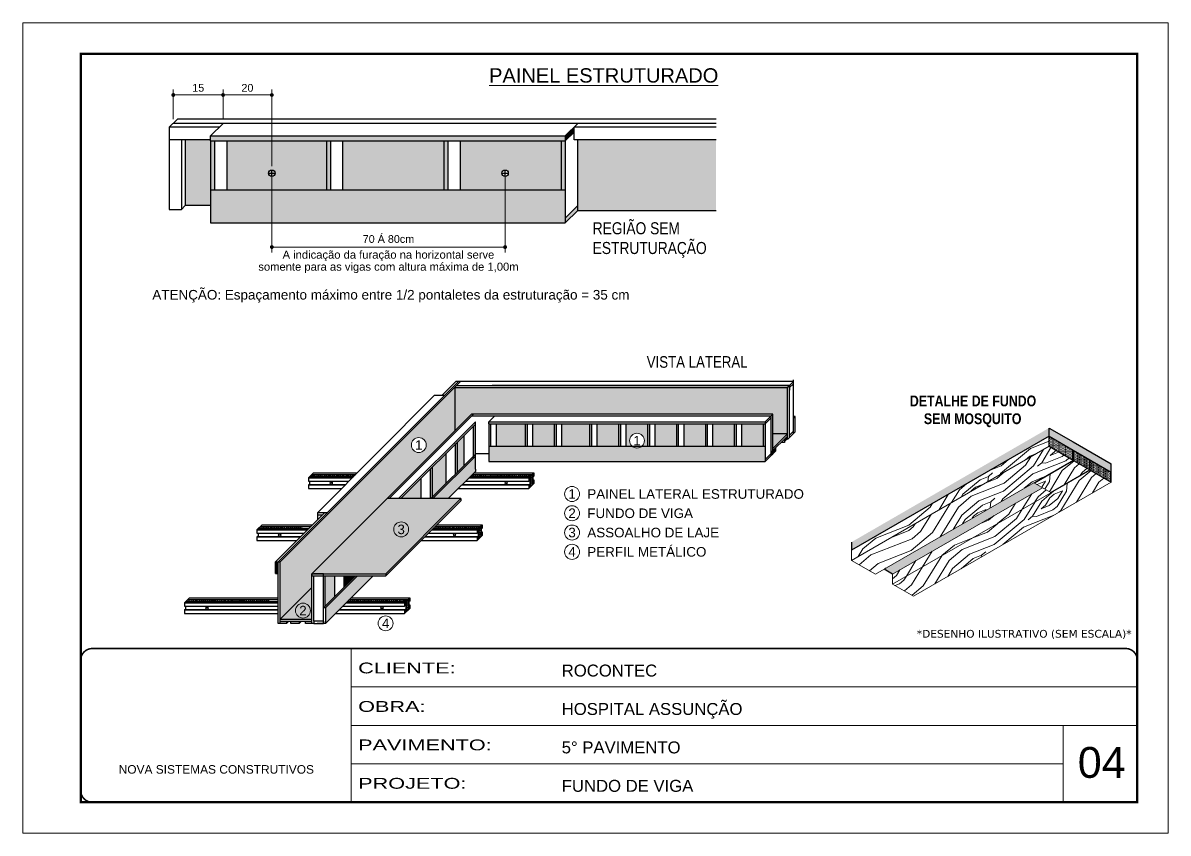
# Model space of a CAD drawing. Extents: x 1635 to 7875, y 358 to 2556.
# Drawn here: x 6390 to 7875, y 1506 to 2556 of the extents above; entities that cross this region are included whole.
import ezdxf
from ezdxf.enums import TextEntityAlignment as Align

# ---------------------------------------------------------------- set-up
doc = ezdxf.new("R2010")
doc.units = 0
doc.linetypes.add('CONTINUO', pattern=[0])
doc.linetypes.add('DASHED', pattern=[0.75, 0.5, -0.25])
for name, color, linetype, lineweight in [('CARIMBO', 255, 'Continuous', 9), ('Demarcação 1', 251, 'Continuous', 9), ('Folhas', 255, 'Continuous', 9), ('fundo', 100, 'Continuous', 9), ('Madeira', 126, 'Continuous', 18), ('SARRAFO DE PRESSAO', 251, 'DASHED', 9)]:
    doc.layers.add(name, color=color, linetype=linetype, lineweight=lineweight)
for name, color, linetype in [('COTA', 241, 'Continuous'), ('HACHURA MADEIRAS', 1, 'Continuous'), ('material do compensado', 7, 'Continuous'), ('texto', 7, 'Continuous')]:
    doc.layers.add(name, color=color, linetype=linetype)
doc.layers.add('Demarcação 2', color=7, linetype='Continuous', lineweight=9, true_color=0xe0e0e0)
doc.styles.add('ARIAL', font='arial.ttf')
doc.styles.add('CESAR1', font='arial.ttf', dxfattribs={"oblique": 15})
doc.styles.add('ROMANC', font='techb___.ttf', dxfattribs={"height": 2.5})
doc.styles.get("Standard").update_dxf_attribs({"font": 'arial.ttf'})
doc.styles.add('stylellllll', font='verdana.ttf', dxfattribs={"height": 2})
doc.styles.add('Tecnologia', font='')
doc.styles.add('texto', font='ARIALN.TTF')
doc.styles.get('Tecnologia').set_extended_font_data('Forgotten Futurist')
doc.dimstyles.new('1x', dxfattribs={"dimtxt": 10, "dimasz": 5, "dimexe": 7, "dimexo": 5, "dimgap": 4, "dimtad": 1, "dimdec": 1, "dimdsep": 46, "dimtxsty": 'Standard', "dimblk": 'DOT', "dimcen": 0.09, "dimclrd": 4, "dimclre": 4, "dimclrt": 2, "dimadec": 0, "dimazin": 2, "dimtfac": 1, "dimtdec": 1, "dimtmove": 0, "dimatfit": 3, "dimldrblk": 'DOT', "dimfxl": 1, "dimtolj": 1, "dimtzin": 0, "dimlwd": 9, "dimlwe": 9, "dimarcsym": 0})
pattern_1 = [(45, (4182.2747, 50195.6014), (0.99436891, 3.64601934), [4.6875, -0.9375, 0, -0.9375])]
pattern_2 = [(355, (-41944.4, -841.25), (111.07494, 93.20294), [5.12645, -97.40264]), (85, (-41900.42, -809.07), (-93.20294, 111.07494), [10.2529, -92.27619]), (40, (-41921.74, -817.5), (8.936, 102.13894), [7.24881, -21.74642, 7.24881, -14.497615, 50.751904, -43.50449]), (40, (-41949.954, -845.906), (8.936, 102.13894), [7.24983, -14.49967, 7.24983, -115.99871]), (40, (-41913.31, -838.82), (8.936, 102.13894), [7.24983, -137.7482]), (40, (-41903.544, -844.82), (8.936, 102.13894), [7.24983, -137.7482]), (40, (-41917.97, -833.266), (8.936, 102.13894), [7.24983, -137.7482]), (40, (-41922.63, -827.71), (8.936, 102.13894), [14.49967, -130.49838]), (40, (-41890.395, -753.34), (8.936, 102.13894), [14.49967, -130.49838]), (40, (-41932.4, -821.71), (8.936, 102.13894), [28.99933, -115.99871]), (40, (-41937.06, -816.16), (8.936, 102.13894), [28.99933, -115.99871]), (40, (-41867.99, -791.324), (8.936, 102.13894), [28.99933, -115.99871]), (40, (-41941.27, -805.5), (8.936, 102.13894), [21.7497, -123.24834]), (40, (-41960.36, -788.39), (8.936, 102.13894), [21.7497, -123.24834]), (40, (-41951.04, -799.496), (8.936, 102.13894), [21.7497, -123.24834]), (40, (-41881.97, -774.66), (8.936, 102.13894), [36.24951, -108.74853]), (40, (-41891.735, -768.66), (8.936, 102.13894), [36.24951, -108.74853]), (40, (-41883.756, -795.09), (8.936, 102.13894), [50.74931, -94.24873]), (21.56505, (-41933.292, -831.925), (102.138945, -8.936), [11.4631, -217.79893]), (21.56505, (-41910.184, -803.07), (102.138945, -8.936), [11.4631, -217.79893]), (21.56505, (-41916.184, -812.84), (102.138945, -8.936), [11.4631, -217.79893]), (21.56505, (-41939.293, -841.69), (102.138945, -8.936), [22.9262, -206.33583]), (21.56505, (-41914.844, -797.517), (102.138945, -8.936), [34.3893, -194.87273]), (21.56505, (-41924.61, -791.516), (102.138945, -8.936), [45.8524, -183.40963]), (21.56505, (-41934.38, -785.516), (102.138945, -8.936), [45.8524, -183.40963]), (21.56505, (-41947.02, -753.534), (102.138945, -8.936), [45.8524, -183.40963]), (21.56505, (-41947.91, -763.748), (102.138945, -8.936), [57.3155, -171.94653]), (21.56505, (-41943.7, -774.41), (102.138945, -8.936), [57.3155, -171.94653]), (58.43495, (-41911.524, -818.39), (8.936, 102.138945), [11.4631, -217.79893]), (58.43495, (-41927.74, -827.265), (8.936, 102.138945), [11.4631, -217.79893]), (58.43495, (-41944.4, -841.245), (8.936, 102.138945), [22.9262, -206.33583]), (58.43495, (-41912.42, -828.605), (8.936, 102.138945), [22.9262, -206.33583]), (58.43495, (-41955.06, -845.46), (8.936, 102.138945), [34.3893, -194.87273]), (58.43495, (-41965.275, -844.565), (8.936, 102.138945), [45.8524, -183.40963]), (58.43495, (-41872.903, -847.5), (8.936, 102.138945), [45.8524, -183.40963]), (58.43495, (-41907.758, -834.16), (8.936, 102.138945), [45.8524, -183.40963]), (58.43495, (-41888.224, -846.16), (8.936, 102.138945), [57.3155, -171.94653]), (58.43495, (-41897.99, -840.16), (8.936, 102.138945), [57.3155, -171.94653])]
pattern_3 = [(0, (-31051.8829, -8595.197), (0.82275303, 1.645506056), [0, -1.645506056])]

# ---------------------------------------------------------------- blocks, each defined once
blk = doc.blocks.new('9999999999')
at = {"color": 30, "linetype": 'CONTINUO'}
for p, q in [((98564.6, 34230.2), (98564.6, 34429.4)), ((98564.6, 34379.6), (99584, 34379.6)), ((98564.6, 34329.8), (99488, 34329.8)), ((99584, 34329.8), (99488, 34329.8)), ((99488, 34329.8), (99488, 34230.2)), ((98564.6, 34280), (99488, 34280))]:
    blk.add_line(p, q, dxfattribs=at)
at = {"color": 30, "linetype": 'CONTINUO', "const_width": 2}
blk.add_lwpolyline([(99584, 34230.2), (99584, 34414.4, 0.414214), (99569, 34429.4), (98229, 34429.4, 0.414214), (98214, 34414.4), (98214, 34245.2, 0.414214), (98229, 34230.2), (99584, 34230.2)], format="xyb", dxfattribs=at)
at = {"layer": 'Folhas'}
blk.add_lwpolyline([(98139, 34190.2), (99624, 34190.2), (99624, 35240.2), (98139, 35240.2)], close=True, dxfattribs=at)
at = {"layer": 'Folhas', "color": 30, "const_width": 3}
blk.add_lwpolyline([(98214, 34230.2), (99584, 34230.2), (99584, 35200.2), (98214, 35200.2)], close=True, dxfattribs=at)
at = {"color": 7, "linetype": 'Continuous', "ltscale": 5, "style": 'ARIAL'}
for s, height, p in [('ROCONTEC', 15.48, (98837.7, 34393.1)), ('HOSPITAL ASSUNÇÃO', 15.483, (98837.7, 34343.3)), ('5° PAVIMENTO', 15.483, (98837.7, 34293.5)), ('NOVA SISTEMAS CONSTRUTIVOS', 11.059, (98263.2, 34267.2)), ('FUNDO DE VIGA', 15.483, (98837.7, 34243.7))]:
    blk.add_text(s, height=height, dxfattribs=at).set_placement(p)
at = {"layer": 'Folhas', "color": 7, "style": 'Tecnologia', "width": 1.5}
for s, p in [('CLIENTE:', (98573.7, 34397.2)), ('OBRA:', (98573.7, 34347.3)), ('PAVIMENTO:', (98573.7, 34297.5)), ('PROJETO:', (98573.7, 34247.7))]:
    blk.add_text(s, height=14, dxfattribs=at).set_placement(p)
blk = doc.blocks.new('_Dot')
at = {"color": 0, "linetype": 'ByBlock', "lineweight": -2}
blk.add_line((-0.5, 0), (-1, 0), dxfattribs=at)
at = {"color": 0, "linetype": 'ByBlock', "const_width": 0.5}
blk.add_lwpolyline([(-0.25, 0, 1), (0.25, 0, 1)], format="xyb", close=True, dxfattribs=at)
blk = doc.blocks.new('*D50')
at = {"layer": 'COTA', "color": 4, "lineweight": 9, "transparency": 16777216}
for p, q in [((6584.8, 2431.5), (6584.8, 2469.9)), ((6649.3, 2431.1), (6649.3, 2469.9)), ((6589.8, 2462.9), (6644.3, 2462.9))]:
    blk.add_line(p, q, dxfattribs=at)
at = {"layer": 'Defpoints', "color": 0, "transparency": 16777216}
for p in [(6649.3, 2462.9), (6584.8, 2426.5), (6649.3, 2426.1)]:
    blk.add_point(p, dxfattribs=at)
at = {"layer": 'COTA', "color": 4, "lineweight": 9, "transparency": 16777216, "xscale": 5, "yscale": 5, "zscale": 5, "rotation": 180}
blk.add_blockref('_Dot', (6584.8, 2462.9), dxfattribs=at)
at = {"layer": 'COTA', "color": 4, "lineweight": 9, "transparency": 16777216, "xscale": 5, "yscale": 5, "zscale": 5}
blk.add_blockref('_Dot', (6649.3, 2462.9), dxfattribs=at)
at = {"layer": 'COTA', "color": 2, "transparency": 16777216, "insert": (6617.1, 2472.1), "char_height": 10, "attachment_point": 5}
blk.add_mtext('\\A1;15', dxfattribs=at)
blk = doc.blocks.new('*D51')
at = {"layer": 'COTA', "color": 4, "lineweight": 9, "transparency": 16777216}
for p, q in [((6649.3, 2431.1), (6649.3, 2469.9)), ((6712.6, 2370.7), (6712.6, 2469.9)), ((6654.3, 2462.9), (6707.6, 2462.9))]:
    blk.add_line(p, q, dxfattribs=at)
at = {"layer": 'Defpoints', "color": 0, "transparency": 16777216}
for p in [(6712.6, 2462.9), (6649.3, 2426.1), (6712.6, 2365.7)]:
    blk.add_point(p, dxfattribs=at)
at = {"layer": 'COTA', "color": 4, "lineweight": 9, "transparency": 16777216, "xscale": 5, "yscale": 5, "zscale": 5, "rotation": 180}
blk.add_blockref('_Dot', (6649.3, 2462.9), dxfattribs=at)
at = {"layer": 'COTA', "color": 4, "lineweight": 9, "transparency": 16777216, "xscale": 5, "yscale": 5, "zscale": 5}
blk.add_blockref('_Dot', (6712.6, 2462.9), dxfattribs=at)
at = {"layer": 'COTA', "color": 2, "transparency": 16777216, "insert": (6680.9, 2472.1), "char_height": 10, "attachment_point": 5}
blk.add_mtext('\\A1;20', dxfattribs=at)
blk = doc.blocks.new('*D52')
at = {"layer": 'COTA', "color": 4, "lineweight": 9, "transparency": 16777216}
for p, q in [((6712.6, 2360.7), (6712.6, 2258.8)), ((7015, 2360.7), (7015, 2258.8)), ((6717.6, 2265.8), (7010, 2265.8))]:
    blk.add_line(p, q, dxfattribs=at)
at = {"layer": 'Defpoints', "color": 0, "transparency": 16777216}
for p in [(6712.6, 2365.7), (7015, 2365.7), (7015, 2265.8)]:
    blk.add_point(p, dxfattribs=at)
at = {"layer": 'COTA', "color": 4, "lineweight": 9, "transparency": 16777216, "xscale": 5, "yscale": 5, "zscale": 5, "rotation": 180}
blk.add_blockref('_Dot', (6712.6, 2265.8), dxfattribs=at)
at = {"layer": 'COTA', "color": 4, "lineweight": 9, "transparency": 16777216, "xscale": 5, "yscale": 5, "zscale": 5}
blk.add_blockref('_Dot', (7015, 2265.8), dxfattribs=at)
at = {"layer": 'COTA', "color": 2, "transparency": 16777216, "insert": (6863.8, 2276.2), "char_height": 10, "attachment_point": 5}
blk.add_mtext('\\A1;70 Á 80cm', dxfattribs=at)

msp = doc.modelspace()

# ---------------------------------------------------------------- hatches: boundary and pattern name
for points in [[(7104.46, 2414.93), (7104.46, 2421.31), (7093.11, 2410.05), (7093.11, 2403.67)], [(6935.51, 2339.96), (6940.84, 2339.96), (6940.84, 2403.67), (6935.51, 2403.67)], [(7381.37, 2016.62), (7381.37, 2020.81), (7377.14, 2016.62), (7377.14, 2012.42)], [(7366.2, 2005.77), (7360.22, 1999.84), (7360.22, 1995.64), (7366.2, 2001.58)], [(6720.98, 1857.79), (6717.31, 1857.79), (6717.31, 1842.94), (6720.98, 1842.94)]]:
    msp.add_hatch(color=256).paths.add_polyline_path(points)
at = {"linetype": 'ByBlock', "ltscale": 2}
for points in [[(7093.11, 2410.05), (6633.06, 2410.05), (6633.06, 2403.67), (7093.11, 2403.67)], [(6632.95, 2339.96), (6638.27, 2339.96), (6638.27, 2403.56), (6632.95, 2403.56)], [(6783.13, 2339.96), (6788.45, 2339.96), (6788.45, 2403.56), (6783.13, 2403.56)], [(6974.08, 1992.47), (6976.43, 1994.82), (6976.43, 2036.26), (6974.08, 2033.91)], [(6993.73, 2007.71), (6996.17, 2007.71), (6996.17, 2036.42), (6993.73, 2036.42)], [(7041.01, 2007.71), (7043.45, 2007.71), (7043.45, 2036.42), (7041.01, 2036.42)], [(7078.54, 2007.71), (7080.98, 2007.71), (7080.98, 2036.42), (7078.54, 2036.42)], [(7124.47, 2007.71), (7126.91, 2007.71), (7126.91, 2036.42), (7124.47, 2036.42)], [(7162.01, 2007.71), (7164.44, 2007.71), (7164.44, 2036.42), (7162.01, 2036.42)], [(7199.54, 2007.71), (7201.98, 2007.71), (7201.98, 2036.42), (7199.54, 2036.42)], [(7237.07, 2007.7), (7239.51, 2007.7), (7239.51, 2036.42), (7237.07, 2036.42)], [(7274.61, 2007.7), (7277.04, 2007.7), (7277.04, 2036.42), (7274.61, 2036.42)], [(7312.14, 2007.7), (7314.58, 2007.7), (7314.58, 2036.42), (7312.14, 2036.42)], [(7349.67, 2007.7), (7352.11, 2007.7), (7352.11, 2036.42), (7349.67, 2036.42)], [(7391, 2046.41), (7388.98, 2046.41), (7388.98, 2044.17)], [(6950.74, 1971.61), (6953.09, 1973.96), (6953.09, 2013.26), (6950.74, 2010.9)], [(6974.19, 1992.58), (6974.19, 1995.05), (6920.79, 1941.66), (6920.79, 1939.77), (6921.38, 1939.77)], [(6920.68, 1980.51), (6918.33, 1978.16), (6918.33, 1939.66), (6920.68, 1939.66)], [(6823.52, 1839.64), (6820.95, 1839.64), (6779.5, 1798.18), (6782.06, 1798.18)], [(6806.31, 1825), (6808.66, 1827.35), (6808.66, 1839.53), (6806.31, 1839.53)]]:
    msp.add_hatch(color=256, dxfattribs=at).paths.add_polyline_path(points)
h = msp.add_hatch(color=256)
h.paths.add_polyline_path([(7093.11, 2303.42), (7093.11, 2297.04), (7109.34, 2313.14), (7109.34, 2319.51)])
h.paths.add_polyline_path([(7087.79, 2339.96), (7093.11, 2339.96), (7093.11, 2403.67), (7087.79, 2403.67)])
at = {"linetype": 'Continuous', "ltscale": 1.5}
h = msp.add_hatch(dxfattribs=at)
h.set_pattern_fill('ANSI36', color=256, scale=15, style=0)
h.set_pattern_definition(pattern_1)
h.paths.add_polyline_path([(6764.74, 1971.09), (6762.24, 1968.59), (6818.8, 1968.59), (6821.29, 1971.09)])
h = msp.add_hatch(dxfattribs=at)
h.set_pattern_fill('ANSI36', color=256, scale=15, style=0)
h.set_pattern_definition(pattern_1)
h.paths.add_polyline_path([(7050.43, 1971.09), (6972.7, 1971.09), (6970.2, 1968.59), (7047.93, 1968.59)])
h.paths.add_polyline_path([(7050.43, 1971.09), (7047.93, 1968.59), (7047.93, 1954.97), (7050.43, 1957.48)])
h = msp.add_hatch(dxfattribs=at)
h.set_pattern_fill('ANSI36', color=256, scale=15, style=0)
h.set_pattern_definition(pattern_1)
h.paths.add_polyline_path([(6697.76, 1903.72), (6695.26, 1901.22), (6751.82, 1901.22), (6754.32, 1903.72)])
h = msp.add_hatch(dxfattribs=at)
h.set_pattern_fill('ANSI36', color=256, scale=15, style=0)
h.set_pattern_definition(pattern_1)
h.paths.add_polyline_path([(6983.45, 1903.72), (6980.95, 1901.22), (6980.95, 1887.6), (6983.45, 1890.11)])
h.paths.add_polyline_path([(6924.45, 1903.72), (6921.94, 1901.22), (6980.95, 1901.22), (6983.45, 1903.72)])
h = msp.add_hatch(dxfattribs=at)
h.set_pattern_fill('ANSI36', color=256, scale=15, style=0)
h.set_pattern_definition(pattern_1)
h.paths.add_polyline_path([(6603.69, 1809.1), (6601.18, 1806.59), (6708.66, 1806.59), (6708.66, 1809.1)])
h = msp.add_hatch(dxfattribs=at)
h.set_pattern_fill('ANSI36', color=256, scale=15, style=0)
h.set_pattern_definition(pattern_1)
h.paths.add_polyline_path([(6889.38, 1809.1), (6886.87, 1806.59), (6886.87, 1792.98), (6889.38, 1795.49)])
h.paths.add_polyline_path([(6813.28, 1809.1), (6810.77, 1806.59), (6886.87, 1806.59), (6889.38, 1809.1)])
at = {"linetype": 'ByBlock', "ltscale": 2}
h = msp.add_hatch(color=256, dxfattribs=at)
h.paths.add_polyline_path([(6731.76, 1780.8), (6723.54, 1780.8), (6723.54, 1777.89), (6731.76, 1777.89)])
h.paths.add_polyline_path([(6748.06, 1780.8), (6737.27, 1780.8), (6737.27, 1777.89), (6748.06, 1777.89)])
h.paths.add_polyline_path([(6764.61, 1780.8), (6756.39, 1780.8), (6756.39, 1777.89), (6764.61, 1777.89)])
at = {"layer": 'Demarcação 1'}
h = msp.add_hatch(color=256, dxfattribs=at)
h.paths.add_polyline_path([(6743.27, 1794.7, 1), (6762.63, 1794.7, 1)], flags=17)
h.paths.add_polyline_path([(6764.61, 1842.4), (6949.65, 2027.45), (6949.65, 2083.92), (6949.65, 2083.92), (6723.54, 1857.81), (6723.54, 1783.37), (6764.61, 1824.44)])
h.paths.add_polyline_path([(6893.47, 2009.24, -1), (6912.82, 2009.24, -1)], flags=16)
h.paths.add_polyline_path([(6745.07, 1785.45), (6760.83, 1785.45), (6760.83, 1804.01), (6745.07, 1804.01)], flags=24)
h.paths.add_polyline_path([(6895.27, 1999.99), (6911.02, 1999.99), (6911.02, 2018.54), (6895.27, 2018.54)], flags=24)
for points in [[(6949.65, 2027.45), (6971.59, 2049.38), (7362.15, 2049.38), (7362.15, 2023.76), (7381.37, 2023.76), (7381.37, 2083.92), (6949.65, 2083.92)], [(7362.15, 2023.76), (7362.15, 2004.7), (7381.37, 2023.76)]]:
    msp.add_hatch(color=256, dxfattribs=at).paths.add_polyline_path(points)
h = msp.add_hatch(color=256, dxfattribs=at)
h.paths.add_polyline_path([(6723.54, 1783.37), (6764.61, 1783.37), (6764.61, 1824.44)])
h.paths.add_polyline_path([(6743.27, 1794.7, -1), (6762.63, 1794.7, -1)], flags=16)
h.paths.add_polyline_path([(6745.07, 1785.45), (6760.83, 1785.45), (6760.83, 1804.01), (6745.07, 1804.01)], flags=24)
at = {"layer": 'Demarcação 2'}
for points in [[(6633.06, 2403.68), (6633.06, 2403.68), (6633.06, 2403.68), (6633.06, 2404.74), (6600.06, 2404.74), (6600.06, 2319.52), (6633.06, 2319.51)], [(6654.61, 2339.96), (6783.24, 2339.96), (6783.24, 2403.67), (6654.61, 2403.67)], [(6804.79, 2339.96), (6935.51, 2339.96), (6935.51, 2403.67), (6804.79, 2403.67)], [(7109.34, 2404.74), (7109.34, 2313.14), (7288.62, 2313.13), (7288.62, 2404.74)], [(7093.11, 2339.96), (6633.06, 2339.96), (6633.06, 2303.42), (6633.06, 2297.05), (7093.11, 2297.04)], [(7003.7, 2007.71), (7041.11, 2007.71), (7041.11, 2036.53), (7003.7, 2036.53)], [(7050.98, 2007.71), (7078.65, 2007.71), (7078.65, 2036.53), (7050.98, 2036.53)], [(7088.51, 2007.71), (7124.58, 2007.71), (7124.58, 2036.53), (7088.51, 2036.53)], [(7134.45, 2007.71), (7162.11, 2007.71), (7162.11, 2036.53), (7134.45, 2036.53)], [(7209.51, 2007.71), (7237.18, 2007.7), (7237.18, 2036.53), (7209.51, 2036.53)], [(7247.05, 2007.7), (7274.71, 2007.7), (7274.71, 2036.53), (7247.05, 2036.53)], [(7284.58, 2007.7), (7312.25, 2007.7), (7312.25, 2036.53), (7284.58, 2036.53)], [(7322.11, 2007.7), (7349.78, 2007.7), (7349.78, 2036.53), (7322.11, 2036.53)], [(6953.2, 1974.07), (6961.87, 1982.73), (6961.87, 2021.7), (6953.2, 2013.03)], [(7352.22, 2007.7), (7192.55, 2007.71, -0.3830345), (7179.62, 2007.71), (6993.84, 2007.71), (6993.84, 1987.71), (7352.22, 1987.7)], [(6920.79, 1941.66), (6938.53, 1959.4), (6938.53, 1998.36), (6920.79, 1980.62)], [(6976.54, 1977.85), (6976.54, 1994.93), (6921.38, 1939.77), (6941.38, 1939.77), (6976.53, 1974.92)], [(6879.94, 1939.77), (6906.12, 1939.77), (6906.12, 1965.95)], [(6781.85, 1800.54), (6794.09, 1812.78), (6794.09, 1839.64), (6781.85, 1839.64)], [(6843.82, 1839.64), (6838.33, 1839.64), (6823.52, 1839.64), (6782.06, 1798.18), (6782.06, 1777.89)], [(6808.77, 1827.46), (6820.95, 1839.64), (6808.77, 1839.64)]]:
    msp.add_hatch(color=256, dxfattribs=at).paths.add_polyline_path(points)
h = msp.add_hatch(color=256, dxfattribs=at)
h.paths.add_polyline_path([(7010.84, 2361.5, -1), (7019.2, 2361.5, -1)], flags=16)
h.paths.add_polyline_path([(6957.06, 2339.96), (7087.79, 2339.96), (7087.79, 2403.67), (6957.06, 2403.67)])
h = msp.add_hatch(color=256, dxfattribs=at)
h.paths.add_polyline_path([(7195.76, 2014.91, -1), (7176.41, 2014.91, -1)], flags=16)
h.paths.add_polyline_path([(7178.21, 2005.65), (7193.96, 2005.65), (7193.96, 2024.21), (7178.21, 2024.21)], flags=24)
h.paths.add_polyline_path([(7171.98, 2007.71), (7199.65, 2007.71), (7199.65, 2036.53), (7171.98, 2036.53)])
h = msp.add_hatch(color=256, dxfattribs=at)
h.paths.add_polyline_path([(6764.61, 1842.4), (6767.18, 1842.4), (6779.5, 1842.4), (6860.25, 1842.4), (6957.61, 1939.77), (6861.97, 1939.77)])
h.paths.add_polyline_path([(6872.35, 1890.39), (6888.21, 1890.39), (6888.21, 1909.27), (6872.35, 1909.27)], flags=24)
at = {"layer": 'fundo'}
h = msp.add_hatch(color=252, dxfattribs=at)
h.dxf.hatch_style = 1
h.paths.add_polyline_path([(7464.26, 1883.42), (7464.26, 1872.77), (7720.41, 2020.65), (7720.41, 2031.31)])
h = msp.add_hatch(color=252, dxfattribs=at)
h.dxf.hatch_style = 1
h.paths.add_polyline_path([(7751.49, 2013.37), (7720.41, 2031.31), (7720.41, 2020.65), (7751.49, 2002.71), (7800.82, 1974.23), (7800.82, 1984.88)])
h = msp.add_hatch(color=252, dxfattribs=at)
h.dxf.hatch_style = 1
h.paths.add_polyline_path([(7711.78, 1953.91), (7701.41, 1959.9), (7701.41, 1960.78), (7506.62, 1848.31), (7517.54, 1842.01)])
at = {"layer": 'HACHURA MADEIRAS'}
h = msp.add_hatch(dxfattribs=at)
h.set_pattern_fill('DOTS', scale=1.036539)
h.set_pattern_definition(pattern_3)
h.paths.add_polyline_path([(7751.49, 1989.69), (7751.49, 2002.71), (7720.41, 2020.65), (7720.41, 2007.63)])
h = msp.add_hatch(dxfattribs=at)
h.set_pattern_fill('DOTS', scale=1.036539)
h.set_pattern_definition(pattern_3)
h.paths.add_polyline_path([(7752.24, 2002.27), (7752.24, 1989.25), (7773.38, 1977.05), (7773.38, 1990.07)])
h = msp.add_hatch(dxfattribs=at)
h.set_pattern_fill('DOTS', scale=1.036539)
h.set_pattern_definition(pattern_3)
h.paths.add_polyline_path([(7773.68, 1989.9), (7773.68, 1976.87), (7800.82, 1961.2), (7800.82, 1974.23)])
at = {"layer": 'Madeira'}
h = msp.add_hatch(dxfattribs=at)
h.set_pattern_fill('PATRON00077', color=256, scale=102.529099, angle=355, pattern_type=2)
h.set_pattern_definition(pattern_2)
h.paths.add_polyline_path([(7464.26, 1872.77), (7464.26, 1859.75), (7720.41, 2007.63), (7720.41, 2020.65)])
h = msp.add_hatch(dxfattribs=at)
h.set_pattern_fill('PATRON00077', color=256, scale=102.529099, angle=355, pattern_type=2)
h.set_pattern_definition([(355, (-10841.88, -70081.82), (111.07494, 93.20294), [5.12645, -97.40264]), (85, (-10797.9, -70049.64), (-93.20294, 111.07494), [10.25291, -92.27619]), (40, (-10819.22, -70058.07), (8.936, 102.138945), [7.248807, -21.74642, 7.248807, -14.497615, 50.751904, -43.504487]), (40, (-10847.436, -70086.475), (8.936, 102.138945), [7.24983, -14.499665, 7.24983, -115.99871]), (40, (-10810.79, -70079.39), (8.936, 102.138945), [7.24983, -137.74821]), (40, (-10801.026, -70085.39), (8.936, 102.138945), [7.24983, -137.74821]), (40, (-10815.45, -70073.835), (8.936, 102.138945), [7.24983, -137.74821]), (40, (-10820.114, -70068.28), (8.936, 102.138945), [14.49967, -130.49838]), (40, (-10787.88, -69993.91), (8.936, 102.138945), [14.49967, -130.49838]), (40, (-10829.88, -70062.28), (8.936, 102.138945), [28.99933, -115.99871]), (40, (-10834.54, -70056.73), (8.936, 102.138945), [28.99933, -115.99871]), (40, (-10765.47, -70031.894), (8.936, 102.138945), [28.99933, -115.99871]), (40, (-10838.754, -70046.07), (8.936, 102.138945), [21.7497, -123.24834]), (40, (-10857.84, -70028.96), (8.936, 102.138945), [21.7497, -123.24834]), (40, (-10848.52, -70040.066), (8.936, 102.138945), [21.7497, -123.24834]), (40, (-10779.45, -70015.23), (8.936, 102.138945), [36.24951, -108.74853]), (40, (-10789.22, -70009.23), (8.936, 102.138945), [36.24951, -108.74853]), (40, (-10781.24, -70035.66), (8.936, 102.138945), [50.74931, -94.24873]), (21.56505, (-10830.774, -70072.495), (102.138945, -8.936), [11.4631, -217.79893]), (21.56505, (-10807.666, -70043.64), (102.138945, -8.936), [11.4631, -217.79893]), (21.56505, (-10813.666, -70053.407), (102.138945, -8.936), [11.4631, -217.79893]), (21.56505, (-10836.775, -70082.26), (102.138945, -8.936), [22.9262, -206.33583]), (21.56505, (-10812.326, -70038.087), (102.138945, -8.936), [34.3893, -194.87273]), (21.56505, (-10822.093, -70032.086), (102.138945, -8.936), [45.8524, -183.40963]), (21.56505, (-10831.86, -70026.086), (102.138945, -8.936), [45.8524, -183.40963]), (21.56505, (-10844.5, -69994.103), (102.138945, -8.936), [45.8524, -183.40963]), (21.56505, (-10845.394, -70004.317), (102.138945, -8.936), [57.31551, -171.94653]), (21.56505, (-10841.18, -70014.98), (102.138945, -8.936), [57.31551, -171.94653]), (58.43495, (-10809.006, -70058.96), (8.936, 102.138945), [11.4631, -217.79893]), (58.43495, (-10825.22, -70067.835), (8.936, 102.138945), [11.4631, -217.79893]), (58.43495, (-10841.88, -70081.815), (8.936, 102.138945), [22.9262, -206.33583]), (58.43495, (-10809.9, -70069.175), (8.936, 102.138945), [22.9262, -206.33583]), (58.43495, (-10852.543, -70086.03), (8.936, 102.138945), [34.3893, -194.87273]), (58.43495, (-10862.756, -70085.135), (8.936, 102.138945), [45.8524, -183.40963]), (58.43495, (-10770.385, -70088.07), (8.936, 102.138945), [45.8524, -183.40963]), (58.43495, (-10805.24, -70074.73), (8.936, 102.138945), [45.8524, -183.40963]), (58.43495, (-10785.705, -70086.73), (8.936, 102.138945), [57.31551, -171.94653]), (58.43495, (-10795.473, -70080.73), (8.936, 102.138945), [57.31551, -171.94653])])
h.paths.add_polyline_path([(7464.26, 1859.75), (7495.34, 1841.8), (7751.49, 1989.69), (7720.41, 2007.63)])
h = msp.add_hatch(dxfattribs=at)
h.set_pattern_fill('PATRON00077', color=256, scale=102.529099, angle=355, pattern_type=2)
h.set_pattern_definition(pattern_2)
h.paths.add_polyline_path([(7544.69, 1813.33), (7800.82, 1961.2), (7773.68, 1976.87), (7517.63, 1829.04)])
h = msp.add_hatch(dxfattribs=at)
h.set_pattern_fill('PATRON00077', color=256, scale=102.529099, angle=355, pattern_type=2)
h.set_pattern_definition([(355, (-41966.36, -828.51), (111.07494, 93.20294), [5.12645, -97.40264]), (85, (-41922.38, -796.33), (-93.20294, 111.07494), [10.2529, -92.27619]), (40, (-41943.7, -804.76), (8.936, 102.13894), [7.24881, -21.74642, 7.24881, -14.497615, 50.751904, -43.50449]), (40, (-41971.92, -833.166), (8.936, 102.13894), [7.24983, -14.49967, 7.24983, -115.99871]), (40, (-41935.276, -826.08), (8.936, 102.13894), [7.24983, -137.7482]), (40, (-41925.51, -832.08), (8.936, 102.13894), [7.24983, -137.7482]), (40, (-41939.936, -820.526), (8.936, 102.13894), [7.24983, -137.7482]), (40, (-41944.596, -814.97), (8.936, 102.13894), [14.49967, -130.49838]), (40, (-41912.36, -740.6), (8.936, 102.13894), [14.49967, -130.49838]), (40, (-41954.36, -808.97), (8.936, 102.13894), [28.99933, -115.99871]), (40, (-41959.02, -803.42), (8.936, 102.13894), [28.99933, -115.99871]), (40, (-41889.95, -778.585), (8.936, 102.13894), [28.99933, -115.99871]), (40, (-41963.24, -792.76), (8.936, 102.13894), [21.7497, -123.24834]), (40, (-41982.324, -775.65), (8.936, 102.13894), [21.7497, -123.24834]), (40, (-41973, -786.76), (8.936, 102.13894), [21.7497, -123.24834]), (40, (-41903.93, -761.92), (8.936, 102.13894), [36.24951, -108.74853]), (40, (-41913.7, -755.92), (8.936, 102.13894), [36.24951, -108.74853]), (40, (-41905.72, -782.35), (8.936, 102.13894), [50.74931, -94.24873]), (21.56505, (-41955.257, -819.186), (102.138945, -8.936), [11.4631, -217.79893]), (21.56505, (-41932.15, -790.33), (102.138945, -8.936), [11.4631, -217.79893]), (21.56505, (-41938.15, -800.1), (102.138945, -8.936), [11.4631, -217.79893]), (21.56505, (-41961.257, -828.953), (102.138945, -8.936), [22.9262, -206.33583]), (21.56505, (-41936.81, -784.778), (102.138945, -8.936), [34.3893, -194.87273]), (21.56505, (-41946.575, -778.777), (102.138945, -8.936), [45.8524, -183.40963]), (21.56505, (-41956.342, -772.776), (102.138945, -8.936), [45.8524, -183.40963]), (21.56505, (-41968.982, -740.794), (102.138945, -8.936), [45.8524, -183.40963]), (21.56505, (-41969.876, -751.01), (102.138945, -8.936), [57.3155, -171.94653]), (21.56505, (-41965.663, -761.67), (102.138945, -8.936), [57.3155, -171.94653]), (58.43495, (-41933.49, -805.65), (8.936, 102.138945), [11.4631, -217.79893]), (58.43495, (-41949.703, -814.526), (8.936, 102.138945), [11.4631, -217.79893]), (58.43495, (-41966.364, -828.506), (8.936, 102.138945), [22.9262, -206.33583]), (58.43495, (-41934.38, -815.866), (8.936, 102.138945), [22.9262, -206.33583]), (58.43495, (-41977.025, -832.72), (8.936, 102.138945), [34.3893, -194.87273]), (58.43495, (-41987.24, -831.826), (8.936, 102.138945), [45.8524, -183.40963]), (58.43495, (-41894.867, -834.76), (8.936, 102.138945), [45.8524, -183.40963]), (58.43495, (-41929.72, -821.42), (8.936, 102.138945), [45.8524, -183.40963]), (58.43495, (-41910.188, -833.42), (8.936, 102.138945), [57.3155, -171.94653]), (58.43495, (-41919.955, -827.42), (8.936, 102.138945), [57.3155, -171.94653])])
h.paths.add_polyline_path([(7722.55, 1947.7), (7773.38, 1977.05), (7751.72, 1989.61), (7701.41, 1959.9)])
h = msp.add_hatch(dxfattribs=at)
h.set_pattern_fill('PATRON00077', color=256, scale=102.529099, angle=355, pattern_type=2)
h.set_pattern_definition(pattern_2)
h.paths.add_polyline_path([(7722.91, 1947.49), (7711.63, 1954), (7517.47, 1841.97), (7517.54, 1828.99)])

# ---------------------------------------------------------------- linework, layer by layer
at = {"linetype": 'ByBlock', "ltscale": 2}
for p, q in [((6579.63, 2421.31), (6590.07, 2431.75)), ((6579.63, 2421.31), (6579.63, 2404.74)), ((6649.28, 2426.14), (6633.06, 2410.05)), ((7109.34, 2426.14), (7093.11, 2410.05)), ((7104.46, 2404.74), (7104.46, 2421.31)), ((6633.06, 2410.05), (7093.11, 2410.05)), ((6633.06, 2403.68), (6633.06, 2410.05)), ((7104.46, 2414.93), (7093.11, 2403.67)), ((7093.11, 2410.05), (7093.11, 2297.04)), ((6579.63, 2404.74), (6579.63, 2314.68)), ((6595.23, 2404.74), (6595.23, 2314.68)), ((6600.06, 2404.74), (6600.06, 2319.52)), ((6633.06, 2403.68), (6633.06, 2297.05)), ((6633.06, 2403.68), (6633.06, 2303.42)), ((6633.06, 2403.67), (7093.11, 2403.67)), ((6638.38, 2403.68), (6638.38, 2339.96)), ((6654.61, 2339.96), (6654.61, 2403.68)), ((6783.24, 2403.68), (6783.24, 2339.96)), ((6788.57, 2403.68), (6788.57, 2339.96)), ((6804.79, 2339.96), (6804.79, 2403.68)), ((6935.51, 2403.67), (6935.51, 2339.96)), ((6940.84, 2403.67), (6940.84, 2339.96)), ((6957.06, 2339.96), (6957.06, 2403.67)), ((7087.79, 2403.67), (7087.79, 2339.96)), ((7109.34, 2313.14), (7109.34, 2404.74)), ((6595.23, 2314.68), (6600.06, 2319.52)), ((6633.06, 2319.51), (6600.06, 2319.52)), ((6633.06, 2319.51), (6600.06, 2319.51)), ((7109.34, 2319.51), (7093.11, 2303.42)), ((7109.34, 2313.14), (7093.11, 2297.04)), ((7388.98, 2088.61), (7383.93, 2083.6)), ((6864.54, 1939.77), (6974.15, 2049.38)), ((7359.65, 2046.82), (7362.15, 2049.38)), ((6976.54, 1977.85), (6976.54, 2036.37)), ((7001.27, 2046.82), (6993.84, 2039.45)), ((6993.84, 2039.45), (7352.22, 2039.45)), ((6993.84, 2036.53), (6993.84, 2039.45)), ((6993.84, 2036.53), (7352.22, 2036.53)), ((6993.84, 2036.53), (6993.84, 1987.71)), ((6993.84, 2036.53), (6993.84, 2007.71)), ((6996.28, 2036.53), (6996.28, 2007.71)), ((7003.7, 2007.71), (7003.7, 2036.53)), ((7041.11, 2036.53), (7041.11, 2007.71)), ((7043.55, 2036.53), (7043.55, 2007.71)), ((7050.98, 2007.71), (7050.98, 2036.53)), ((7078.65, 2036.53), (7078.65, 2007.71)), ((7081.09, 2036.53), (7081.09, 2007.71)), ((7088.51, 2007.71), (7088.51, 2036.53)), ((7124.58, 2036.53), (7124.58, 2007.71)), ((7127.02, 2036.53), (7127.02, 2007.71)), ((7134.45, 2007.71), (7134.45, 2036.53)), ((7162.11, 2036.53), (7162.11, 2007.71)), ((7164.55, 2036.53), (7164.55, 2007.71)), ((7171.98, 2007.71), (7171.98, 2036.53)), ((7199.65, 2036.53), (7199.65, 2007.71)), ((7202.08, 2036.53), (7202.08, 2007.71)), ((7209.51, 2007.71), (7209.51, 2036.53)), ((7237.18, 2036.53), (7237.18, 2007.7)), ((7239.62, 2036.53), (7239.62, 2007.7)), ((7247.05, 2007.7), (7247.05, 2036.53)), ((7274.71, 2036.53), (7274.71, 2007.7)), ((7277.15, 2036.53), (7277.15, 2007.7)), ((7284.58, 2007.7), (7284.58, 2036.53)), ((7312.25, 2036.53), (7312.25, 2007.7)), ((7314.68, 2036.53), (7314.68, 2007.7)), ((7322.11, 2007.7), (7322.11, 2036.53)), ((7349.78, 2036.53), (7349.78, 2007.7)), ((7359.65, 2046.82), (7352.22, 2039.45)), ((7359.65, 2043.9), (7352.22, 2036.53)), ((7352.22, 2039.45), (7352.22, 2036.53)), ((7352.22, 2036.53), (7352.22, 1987.7)), ((7359.65, 2046.82), (7359.65, 1995.07)), ((7388.98, 2044.17), (7391, 2046.41)), ((7391, 2046.41), (7388.98, 2046.41)), ((7391, 2026.41), (7391, 2046.41)), ((6961.87, 1982.73), (6961.87, 2021.7)), ((6974.19, 1992.58), (6974.19, 2034.02)), ((7388.98, 2024.17), (7381.37, 2016.62)), ((7388.98, 2024.17), (7391, 2026.41)), ((6950.85, 1971.72), (6950.85, 2011.01)), ((6953.2, 1974.07), (6953.2, 2013.36)), ((6976.54, 1997.41), (6918.9, 1939.77)), ((6938.53, 1959.4), (6938.53, 1998.69)), ((6993.84, 1997.99), (6976.54, 1997.99)), ((7359.65, 1997.99), (7352.22, 1990.62)), ((7359.65, 1995.07), (7352.22, 1987.7)), ((7366.2, 2001.58), (7355.82, 1991.28)), ((7362.15, 1997.56), (7359.65, 1995.07)), ((6918.44, 1939.77), (6918.44, 1978.27)), ((6920.79, 1939.77), (6920.79, 1980.62)), ((6976.54, 1977.85), (6976.53, 1974.92)), ((6760.17, 1966.52), (6760.17, 1962.32)), ((6760.17, 1966.52), (6803.41, 1966.52)), ((6760.17, 1966.52), (6816.75, 1966.52)), ((6760.17, 1962.32), (6812.58, 1962.32)), ((6761.61, 1962.32), (6761.61, 1958.09)), ((6762.24, 1968.59), (6818.8, 1968.59)), ((6764.74, 1971.09), (6821.29, 1971.09)), ((6766.81, 1973.16), (6823.35, 1973.16)), ((6963.93, 1962.32), (7045.86, 1962.32)), ((6968.13, 1966.52), (7045.86, 1966.52)), ((6970.2, 1968.59), (7047.93, 1968.59)), ((6972.7, 1971.09), (7050.43, 1971.09)), ((6974.77, 1973.16), (7052.5, 1973.16)), ((7045.86, 1966.52), (7045.86, 1962.32)), ((7046.5, 1966.24), (7046.5, 1962.96)), ((7047.3, 1967.05), (7047.3, 1955.12)), ((7047.93, 1968.59), (7047.93, 1954.97)), ((7050.43, 1971.09), (7050.43, 1957.48)), ((7051.06, 1970.8), (7051.06, 1958.88)), ((7051.06, 1968.34), (7051.88, 1968.34)), ((7051.06, 1964.1), (7052.5, 1964.1)), ((7051.06, 1963.47), (7051.88, 1963.47)), ((7051.88, 1971.62), (7051.88, 1968.34)), ((7051.88, 1963.47), (7051.88, 1959.7)), ((6760.17, 1957.45), (6807.74, 1957.45)), ((6760.17, 1952.9), (6789.88, 1952.9)), ((6760.17, 1952.9), (6803.21, 1952.9)), ((6760.81, 1958.09), (6808.37, 1958.09)), ((6954.51, 1952.9), (7045.86, 1952.9)), ((6959.06, 1957.45), (7045.86, 1957.45)), ((6959.7, 1958.09), (7046.5, 1958.09)), ((7046.5, 1955.12), (7047.3, 1955.12)), ((7051.06, 1959.7), (7051.88, 1959.7)), ((6957.73, 1939.77), (6957.73, 1937)), ((6772.31, 1912.8), (6772.31, 1921.82)), ((6772.31, 1918.9), (6778.41, 1918.9)), ((6695.26, 1901.22), (6760.72, 1901.22)), ((6697.76, 1903.72), (6763.23, 1903.72)), ((6699.83, 1905.79), (6765.3, 1905.79)), ((6921.92, 1901.22), (6980.95, 1901.22)), ((6924.43, 1903.72), (6983.45, 1903.72)), ((6926.5, 1905.79), (6985.52, 1905.79)), ((6980.95, 1901.22), (6980.95, 1887.6)), ((6983.45, 1903.72), (6983.45, 1890.11)), ((6984.08, 1903.43), (6984.08, 1891.51)), ((6984.08, 1900.97), (6984.9, 1900.97)), ((6984.9, 1904.25), (6984.9, 1900.97)), ((6693.19, 1899.15), (6736.43, 1899.15)), ((6693.19, 1899.15), (6758.66, 1899.15)), ((6693.19, 1899.15), (6693.19, 1894.95)), ((6693.19, 1894.95), (6754.46, 1894.95)), ((6693.19, 1890.08), (6749.59, 1890.08)), ((6693.83, 1890.72), (6750.23, 1890.72)), ((6694.63, 1894.95), (6694.63, 1890.72)), ((6910.79, 1890.08), (6978.88, 1890.08)), ((6911.43, 1890.72), (6979.52, 1890.72)), ((6915.66, 1894.95), (6978.88, 1894.95)), ((6919.86, 1899.15), (6978.88, 1899.15)), ((6978.88, 1899.15), (6978.88, 1894.95)), ((6979.52, 1898.87), (6979.52, 1895.59)), ((6979.52, 1887.75), (6980.32, 1887.75)), ((6980.32, 1899.68), (6980.32, 1887.75)), ((6984.08, 1896.73), (6985.52, 1896.73)), ((6984.08, 1896.1), (6984.9, 1896.1)), ((6984.08, 1892.33), (6984.9, 1892.33)), ((6984.9, 1896.1), (6984.9, 1892.33)), ((6693.19, 1885.53), (6722.9, 1885.53)), ((6693.19, 1885.53), (6745.04, 1885.53)), ((6906.24, 1885.53), (6978.88, 1885.53)), ((6717.31, 1842.94), (6717.31, 1857.79)), ((6720.98, 1857.8), (6723.54, 1857.8)), ((6717.31, 1842.94), (6720.98, 1842.94)), ((6764.61, 1842.4), (6767.18, 1842.4)), ((6860.25, 1842.4), (6860.25, 1839.64)), ((6770.39, 1839.64), (6838.33, 1839.64)), ((6779.5, 1780.8), (6779.5, 1839.64)), ((6781.85, 1800.54), (6781.85, 1839.5)), ((6794.09, 1812.78), (6794.09, 1839.64)), ((6806.41, 1825.1), (6806.41, 1839.64)), ((6808.77, 1827.46), (6808.77, 1839.64)), ((6599.12, 1804.52), (6695.32, 1804.52)), ((6599.12, 1804.52), (6720.98, 1804.52)), ((6599.12, 1804.52), (6599.12, 1800.33)), ((6599.12, 1800.33), (6720.98, 1800.33)), ((6600.56, 1800.33), (6600.56, 1796.1)), ((6601.18, 1806.59), (6720.98, 1806.59)), ((6603.69, 1809.1), (6720.98, 1809.1)), ((6605.76, 1811.17), (6720.98, 1811.17)), ((6804.51, 1800.33), (6884.8, 1800.33)), ((6808.7, 1804.52), (6884.8, 1804.52)), ((6810.77, 1806.59), (6886.87, 1806.59)), ((6813.28, 1809.1), (6889.38, 1809.1)), ((6815.34, 1811.17), (6891.45, 1811.17)), ((6884.8, 1804.52), (6884.8, 1800.33)), ((6885.44, 1804.25), (6885.44, 1800.97)), ((6886.25, 1805.05), (6886.25, 1793.13)), ((6886.87, 1806.59), (6886.87, 1792.98)), ((6889.38, 1809.1), (6889.38, 1795.49)), ((6890, 1808.81), (6890, 1796.88)), ((6890, 1806.35), (6890.82, 1806.35)), ((6890, 1802.1), (6891.45, 1802.1)), ((6890, 1801.48), (6890.82, 1801.48)), ((6890, 1797.7), (6890.82, 1797.7)), ((6890.82, 1809.63), (6890.82, 1806.35)), ((6890.82, 1801.48), (6890.82, 1797.7)), ((6599.12, 1795.46), (6720.98, 1795.46)), ((6599.12, 1790.91), (6695.32, 1790.91)), ((6599.12, 1790.91), (6720.98, 1790.91)), ((6599.75, 1796.1), (6720.98, 1796.1)), ((6795.09, 1790.91), (6884.8, 1790.91)), ((6799.64, 1795.46), (6884.8, 1795.46)), ((6800.28, 1796.1), (6885.44, 1796.1)), ((6885.44, 1793.13), (6886.25, 1793.13)), ((6779.5, 1780.8), (6779.5, 1777.89))]:
    msp.add_line(p, q, dxfattribs=at)
for p, q in [((6644.41, 2421.31), (6579.63, 2421.31)), ((7288.62, 2426.14), (6584.46, 2426.14)), ((7288.62, 2431.75), (6590.07, 2431.75)), ((7288.62, 2421.31), (7104.46, 2421.31)), ((6633.06, 2404.74), (6579.63, 2404.74)), ((7288.62, 2404.74), (7104.46, 2404.74)), ((6632.93, 2339.96), (7093.11, 2339.96)), ((6579.63, 2314.68), (6595.23, 2314.68)), ((6633.06, 2297.05), (7093.11, 2297.04)), ((6954.7, 2091.53), (6720.98, 1857.8)), ((6957.27, 2091.53), (6723.54, 1857.8)), ((6951.04, 2091.53), (6932.95, 2073.44)), ((6949.65, 2083.92), (7381.37, 2083.92)), ((6949.65, 2083.92), (6949.65, 2027.45)), ((7388.98, 2091.53), (6951.04, 2091.53)), ((6952.22, 2086.48), (7383.93, 2086.48)), ((7383.93, 2086.48), (6998.32, 2086.48)), ((7383.93, 2086.48), (7381.37, 2083.92)), ((7381.37, 2016.62), (7381.37, 2083.92)), ((7388.98, 2091.53), (7383.93, 2086.48)), ((7383.93, 2019.16), (7383.93, 2086.48)), ((7383.93, 2086.48), (7383.93, 2080.32)), ((7388.98, 2026.41), (7388.98, 2093.77)), ((7388.98, 2024.17), (7388.98, 2091.53)), ((6923.05, 2073.44), (6772.31, 1921.82)), ((6936.61, 2073.44), (6923.05, 2073.44)), ((6971.59, 2049.38), (6764.61, 1842.4)), ((7362.15, 2049.38), (6971.59, 2049.38)), ((7362.15, 1997.56), (7362.15, 2049.38)), ((6876.86, 1939.77), (6976.54, 2039.45)), ((6879.94, 1939.77), (6976.54, 2036.37)), ((7359.65, 2046.82), (6971.59, 2046.82)), ((6976.54, 1987.7), (6976.54, 2039.45)), ((7381.37, 2020.81), (7360.22, 1999.84)), ((7381.37, 2023.76), (7362.15, 2004.7)), ((7388.98, 2027.09), (7383.93, 2022.04)), ((6993.84, 2007.71), (7352.22, 2007.7)), ((7366.2, 2001.58), (7366.2, 2005.77)), ((7377.14, 2012.42), (7372.91, 2012.42)), ((7377.14, 2016.62), (7377.14, 2012.42)), ((6976.53, 1994.92), (6921.38, 1939.77)), ((6993.84, 1987.71), (7352.22, 1987.7)), ((6766.81, 1973.16), (6760.17, 1966.52)), ((6906.12, 1939.77), (6906.12, 1965.95)), ((6976.53, 1974.92), (6941.38, 1939.77)), ((7052.5, 1973.16), (7045.86, 1966.52)), ((7046.5, 1962.96), (7045.86, 1962.32)), ((7047.3, 1967.05), (7046.5, 1966.24)), ((7051.88, 1971.62), (7051.06, 1970.8)), ((7052.5, 1968.97), (7051.88, 1968.34)), ((7052.5, 1964.1), (7051.88, 1963.47)), ((7052.5, 1959.55), (7045.86, 1952.9)), ((7047.3, 1955.12), (7046.5, 1954.32)), ((7051.88, 1959.7), (7051.06, 1958.88)), ((6860.25, 1842.4), (6957.61, 1939.77)), ((6860.37, 1839.64), (6957.73, 1937)), ((6957.73, 1939.77), (6861.97, 1939.77)), ((6781.33, 1921.82), (6717.31, 1857.8)), ((6772.31, 1921.82), (6784.99, 1921.82)), ((6699.83, 1905.79), (6693.19, 1899.15)), ((6985.52, 1905.79), (6978.88, 1899.15)), ((6984.9, 1904.25), (6984.08, 1903.43)), ((6985.52, 1901.6), (6984.9, 1900.97)), ((6979.52, 1895.59), (6978.88, 1894.95)), ((6985.52, 1892.18), (6978.88, 1885.53)), ((6980.32, 1899.68), (6979.52, 1898.87)), ((6980.32, 1887.75), (6979.52, 1886.95)), ((6984.9, 1892.33), (6984.08, 1891.51)), ((6985.52, 1896.73), (6984.9, 1896.1)), ((6717.31, 1857.79), (6720.98, 1857.79)), ((6720.98, 1780.8), (6720.98, 1857.8)), ((6723.54, 1777.89), (6723.54, 1857.8)), ((6764.61, 1777.89), (6764.61, 1842.4)), ((6764.61, 1842.4), (6860.25, 1842.4)), ((6764.61, 1842.4), (6764.61, 1839.64)), ((6779.5, 1842.4), (6767.18, 1842.4)), ((6779.5, 1777.89), (6779.5, 1842.4)), ((6764.61, 1839.64), (6771.52, 1839.64)), ((6767.18, 1780.8), (6767.18, 1839.64)), ((6767.18, 1839.64), (6767.18, 1839.32)), ((6820.95, 1839.64), (6779.5, 1798.18)), ((6843.82, 1839.64), (6782.06, 1777.89)), ((6823.52, 1839.64), (6782.06, 1798.18)), ((6838.33, 1839.64), (6860.37, 1839.64)), ((6764.61, 1824.44), (6723.54, 1783.37)), ((6605.76, 1811.17), (6599.12, 1804.52)), ((6782.06, 1798.18), (6779.5, 1798.18)), ((6782.06, 1798.18), (6782.06, 1777.89)), ((6891.45, 1811.17), (6884.8, 1804.52)), ((6885.44, 1800.97), (6884.8, 1800.33)), ((6891.45, 1797.55), (6884.8, 1790.91)), ((6886.25, 1805.05), (6885.44, 1804.25)), ((6890.82, 1809.63), (6890, 1808.81)), ((6890.82, 1797.7), (6890, 1796.88)), ((6891.45, 1806.98), (6890.82, 1806.35)), ((6891.45, 1802.1), (6890.82, 1801.48)), ((6723.54, 1783.37), (6764.61, 1783.37)), ((6886.25, 1793.13), (6885.44, 1792.32)), ((6720.98, 1777.89), (6720.98, 1780.8)), ((6731.76, 1777.89), (6720.98, 1777.89)), ((6723.54, 1780.8), (6764.61, 1780.8)), ((6723.54, 1780.8), (6731.76, 1780.8)), ((6731.76, 1780.8), (6731.76, 1777.89)), ((6731.76, 1777.89), (6734.68, 1780.8)), ((6737.27, 1780.8), (6748.06, 1780.8)), ((6737.27, 1777.89), (6737.27, 1780.8)), ((6748.06, 1777.89), (6737.27, 1777.89)), ((6748.06, 1777.89), (6750.98, 1780.8)), ((6748.06, 1780.8), (6748.06, 1777.89)), ((6756.39, 1780.8), (6764.61, 1780.8)), ((6756.39, 1777.89), (6756.39, 1780.8)), ((6767.18, 1777.89), (6756.39, 1777.89)), ((6767.18, 1780.8), (6767.18, 1777.89)), ((6779.5, 1780.8), (6767.18, 1780.8)), ((6767.18, 1777.89), (6779.5, 1777.89)), ((6782.06, 1777.89), (6771.28, 1777.89))]:
    msp.add_line(p, q)
at = {"linetype": 'Continuous', "ltscale": 1.5}
for p, q in [((6708.38, 2361.5), (6716.75, 2361.5)), ((6712.56, 2357.31), (6712.56, 2365.68)), ((7010.84, 2361.5), (7019.2, 2361.5)), ((7015.02, 2357.31), (7015.02, 2365.68)), ((7109.34, 2313.14), (7288.62, 2313.13))]:
    msp.add_line(p, q, dxfattribs=at)
at = {"color": 0}
msp.add_line((7381.37, 2023.76), (7362.15, 2023.76), dxfattribs=at)
at = {"ltscale": 2}
for p, q in [((7052.5, 1973.16), (7052.5, 1968.97)), ((7052.5, 1964.1), (7052.5, 1959.55)), ((6760.81, 1958.09), (6760.17, 1957.45)), ((6760.17, 1957.45), (6760.17, 1952.9)), ((7046.5, 1958.09), (7045.86, 1957.45)), ((7045.86, 1957.45), (7045.86, 1952.9)), ((7046.5, 1958.09), (7046.5, 1954.32)), ((6985.52, 1905.79), (6985.52, 1901.6)), ((6693.83, 1890.72), (6693.19, 1890.08)), ((6693.19, 1890.08), (6693.19, 1885.53)), ((6979.52, 1890.72), (6978.88, 1890.08)), ((6978.88, 1890.08), (6978.88, 1885.53)), ((6979.52, 1890.72), (6979.52, 1886.95)), ((6985.52, 1896.73), (6985.52, 1892.18)), ((6891.45, 1811.17), (6891.45, 1806.98)), ((6891.45, 1802.1), (6891.45, 1797.55)), ((6599.75, 1796.1), (6599.12, 1795.46)), ((6599.12, 1795.46), (6599.12, 1790.91)), ((6885.44, 1796.1), (6884.8, 1795.46)), ((6884.8, 1795.46), (6884.8, 1790.91)), ((6885.44, 1796.1), (6885.44, 1792.32))]:
    msp.add_line(p, q, dxfattribs=at)
at = {"linetype": 'Continuous', "ltscale": 1.5}
for centre in [(6712.56, 2361.5), (7015.02, 2361.5)]:
    msp.add_circle(centre, 4.18, dxfattribs=at)
at = {"linetype": 'ByBlock', "ltscale": 2}
for centre in [(6789.62, 1959.93), (7016.4, 1960.13), (6722.64, 1892.56), (6949.42, 1892.76), (6628.57, 1797.94), (6855.35, 1798.13)]:
    msp.add_circle(centre, 1.38, dxfattribs=at)
at = {"layer": 'CARIMBO'}
for centre, radius in [((7186.08, 2014.91), 9.68), ((6903.14, 2009.24), 9.68), ((7101.87, 1945.8), 9.77), ((7101.87, 1920.8), 9.77), ((6880.28, 1899.92), 9.68), ((7101.87, 1895.8), 9.77), ((7101.87, 1870.8), 9.77), ((6752.95, 1794.7), 9.68), ((6860.1, 1778.15), 9.68)]:
    msp.add_circle(centre, radius, dxfattribs=at)
at = {"layer": 'Madeira'}
for p, q in [((7720.41, 2007.63), (7464.26, 1859.75)), ((7751.49, 1989.69), (7495.34, 1841.8)), ((7773.68, 1976.87), (7517.54, 1828.99)), ((7752.24, 1989.25), (7701.41, 1959.9)), ((7773.38, 1977.05), (7722.55, 1947.7)), ((7800.82, 1961.2), (7544.68, 1813.32)), ((7711.78, 1953.91), (7517.54, 1842.01)), ((7701.41, 1959.9), (7722.85, 1947.52)), ((7464.26, 1859.75), (7464.26, 1872.77)), ((7464.26, 1859.75), (7495.34, 1841.8)), ((7517.54, 1828.99), (7517.54, 1842.01)), ((7517.54, 1828.99), (7544.68, 1813.32))]:
    msp.add_line(p, q, dxfattribs=at)
at = {"layer": 'material do compensado'}
for p, q in [((7720.41, 2020.65), (7464.26, 1872.77)), ((7720.41, 2007.63), (7720.41, 2031.31)), ((7720.41, 2031.31), (7751.49, 2013.37)), ((7720.41, 2020.65), (7751.49, 2002.71)), ((7720.41, 2007.63), (7751.49, 1989.69)), ((7751.49, 2013.37), (7800.82, 1984.88)), ((7751.49, 2002.71), (7800.82, 1974.23)), ((7751.49, 1989.69), (7751.49, 2002.71)), ((7752.24, 1989.25), (7752.24, 2002.27)), ((7773.38, 1977.05), (7773.38, 1990.07)), ((7752.24, 1989.25), (7773.38, 1977.05)), ((7773.68, 1976.87), (7773.68, 1989.9)), ((7773.68, 1976.87), (7800.82, 1961.2)), ((7800.82, 1961.2), (7800.82, 1984.88)), ((7701.41, 1959.9), (7701.41, 1960.78)), ((7464.26, 1883.42), (7464.26, 1872.77)), ((7517.54, 1842.01), (7506.62, 1848.31))]:
    msp.add_line(p, q, dxfattribs=at)

# ---------------------------------------------------------------- block references
at = {"layer": 'SARRAFO DE PRESSAO', "color": 6, "linetype": 'ByBlock'}
msp.add_blockref('9999999999', (-91749.21, -32683.89), dxfattribs=at)

# ---------------------------------------------------------------- texts
at = {"style": 'stylellllll'}
msp.add_text('*DESENHO ILUSTRATIVO (SEM ESCALA)*', height=10, dxfattribs=at).set_placement((7827.35, 1759.64), align=Align.RIGHT)
at = {"layer": 'CARIMBO', "linetype": 'Continuous', "ltscale": 2, "style": 'ARIAL'}
msp.add_text('%%UPAINEL ESTRUTURADO', height=18.59, dxfattribs=at).set_placement((7142.93, 2478.98), align=Align.CENTER)
at = {"layer": 'CARIMBO', "linetype": 'Continuous', "ltscale": 2, "style": 'texto'}
for s, height, p in [('REGIÃO SEM', 15.6, (7128.59, 2282.35)), ('ESTRUTURAÇÃO', 15.6, (7128.59, 2256.79)), ('VISTA LATERAL', 15, (7198.69, 2109.42))]:
    msp.add_text(s, height=height, dxfattribs=at).set_placement(p)
at = {"layer": 'CARIMBO', "color": 2, "style": 'ARIAL'}
for s, height, p in [('A indicação da furação na horizontal serve', 10.4, (6863.79, 2255.97)), ('somente para as vigas com altura máxima de 1,00m', 10.4, (6863.79, 2240.37)), ('ATENÇÃO: Espaçamento máximo entre 1/2 pontaletes da estruturação = 35 cm  ', 12.48, (6871.81, 2204))]:
    msp.add_text(s, height=height, dxfattribs=at).set_placement(p, align=Align.MIDDLE_CENTER)
at = {"layer": 'CARIMBO', "style": 'ARIAL'}
for s, height, p in [('1', 12.32, (7186.08, 2014.91)), ('1', 12.32, (6903.14, 2009.24)), ('1', 12.44, (7101.87, 1945.8)), ('2', 12.44, (7101.87, 1920.8)), ('3', 12.32, (6880.28, 1899.92)), ('3', 12.44, (7101.87, 1895.8)), ('4', 12.44, (7101.87, 1870.8)), ('2', 12.32, (6752.95, 1794.7)), ('4', 12.32, (6860.1, 1778.15))]:
    msp.add_text(s, height=height, dxfattribs=at).set_placement(p, align=Align.MIDDLE_CENTER)
at = {"layer": 'CARIMBO', "style": 'CESAR1'}
for s, p in [('PAINEL LATERAL ESTRUTURADO', (7121.64, 1945.8)), ('FUNDO DE VIGA', (7121.64, 1920.8)), ('ASSOALHO DE LAJE', (7121.64, 1895.8)), ('PERFIL METÁLICO', (7121.64, 1870.8))]:
    msp.add_text(s, height=12.436, dxfattribs=at).set_placement(p, align=Align.MIDDLE_LEFT)
at = {"layer": 'CARIMBO', "style": 'ARIAL'}
msp.add_text('04', height=40, dxfattribs=at).set_placement((7757.63, 1577.88))
at = {"layer": 'texto', "style": 'ROMANC'}
for s, p in [('DETALHE DE FUNDO ', (7624.08, 2066.38)), ('SEM MOSQUITO', (7621.34, 2043.33))]:
    msp.add_text(s, height=14, dxfattribs=at).set_placement(p, align=Align.MIDDLE_CENTER)

# ---------------------------------------------------------------- dimensions: what is measured, and where the dimension line sits
at = {"layer": 'COTA'}
for base, p1, p2, text, picture, middle in [((6649.28, 2462.95), (6584.85, 2426.53), (6649.28, 2426.14), '15', '*D50', (6617.07, 2472.05)), ((6712.56, 2462.95), (6649.28, 2426.14), (6712.56, 2365.68), '20', '*D51', (6680.92, 2472.05)), ((7015.02, 2265.85), (6712.56, 2365.68), (7015.02, 2365.68), '70 Á 80cm', '*D52', (6863.79, 2276.19))]:
    dim = msp.add_linear_dim(base=base, p1=p1, p2=p2, text=text, dimstyle='1x', dxfattribs=at)
    dim.commit()
    dim.dimension.update_dxf_attribs({"geometry": picture, "text_midpoint": middle})

doc.saveas('drawing.dxf')
